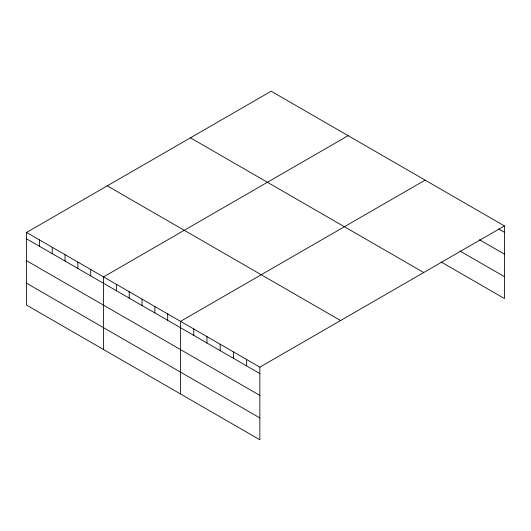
<?xml version="1.0" encoding="UTF-8"?>
<svg xmlns="http://www.w3.org/2000/svg" width="531" height="531" viewBox="0 0 531 531"><rect width="100%" height="100%" fill="white"/><g stroke="black" fill="none" stroke-linecap="round" stroke-linejoin="round"><path stroke-width="0.8" d="M26.55 232.452L259.845 367.14L259.845 439.774L26.55 305.079L26.55 232.452L271.155 91.226L504.45 225.921L504.45 298.548L441.135 261.995M348.144 135.677L103.538 276.897L103.538 349.531M425.132 180.122L180.527 321.348L180.527 393.975M259.845 367.14L504.45 225.921M498.881 229.1L504.45 232.312M479.4 239.707L504.45 254.17M459.919 250.984L504.45 276.691M190.437 137.828L423.731 272.522M107.269 185.843L340.563 320.538M26.55 238.844L259.845 373.532M26.55 260.701L259.845 395.396M26.55 283.222L259.845 417.917M246.623 359.507L246.623 365.899M233.401 351.874L233.401 358.266M220.186 344.241L220.186 350.639M206.964 336.608L206.964 343.006M193.742 328.981L193.742 335.373M167.69 313.94L167.69 320.332M154.86 306.526L154.86 312.925M142.029 299.119L142.029 305.517M129.199 291.711L129.199 298.11M116.369 284.304L116.369 290.696M90.708 269.489L90.708 275.881M77.878 262.082L77.878 268.474M65.041 254.674L65.041 261.066M52.211 247.267L52.211 253.659M39.38 239.859L39.38 246.251"/></g></svg>
